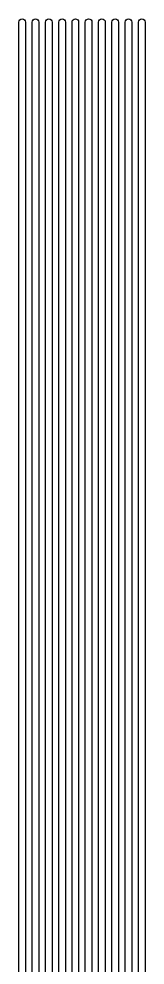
# Model space of a CAD drawing. Header units: inches. Extents: x 0 to 30.5, y 0 to 8.5.
# Drawn here: x 1.406 to 1.774, y 4.25 to 7 of the extents above; entities that cross this region are included whole.
import ezdxf

# ---------------------------------------------------------------- set-up
doc = ezdxf.new("R2010")
doc.units = ezdxf.units.IN
doc.header["$MEASUREMENT"] = 0

msp = doc.modelspace()

# ---------------------------------------------------------------- linework, layer by layer
at = {"color": 1, "linetype": 'Continuous'}
for points in [[(1.4065, 1.0097), (1.4065, 6.9903, -0.414214), (1.4161, 7), (1.4161, 7, -0.414214), (1.4258, 6.9903), (1.4258, 1.0097, 0.414214)], [(1.4065, 1.0097), (1.4065, 6.9903, -0.414214), (1.4161, 7), (1.4161, 7, -0.414214), (1.4258, 6.9903), (1.4258, 1.0097, 0.414214)], [(1.4065, 1.0097), (1.4065, 6.9903, -0.414214), (1.4161, 7), (1.4161, 7, -0.414214), (1.4258, 6.9903), (1.4258, 1.0097, 0.414214)], [(1.4065, 1.0097), (1.4065, 6.9903, -0.414214), (1.4161, 7), (1.4161, 7, -0.414214), (1.4258, 6.9903), (1.4258, 1.0097, 0.414214)], [(1.4065, 1.0097), (1.4065, 6.9903, -0.414214), (1.4161, 7), (1.4161, 7, -0.414214), (1.4258, 6.9903), (1.4258, 1.0097, 0.414214)], [(1.4065, 1.0097), (1.4065, 6.9903, -0.414214), (1.4161, 7), (1.4161, 7, -0.414214), (1.4258, 6.9903), (1.4258, 1.0097, 0.414214)], [(1.4452, 1.0097), (1.4452, 6.9903, -0.414214), (1.4548, 7), (1.4548, 7, -0.414214), (1.4645, 6.9903), (1.4645, 1.0097, 0.414214)], [(1.4452, 1.0097), (1.4452, 6.9903, -0.414214), (1.4548, 7), (1.4548, 7, -0.414214), (1.4645, 6.9903), (1.4645, 1.0097, 0.414214)], [(1.4452, 1.0097), (1.4452, 6.9903, -0.414214), (1.4548, 7), (1.4548, 7, -0.414214), (1.4645, 6.9903), (1.4645, 1.0097, 0.414214)], [(1.4452, 1.0097), (1.4452, 6.9903, -0.414214), (1.4548, 7), (1.4548, 7, -0.414214), (1.4645, 6.9903), (1.4645, 1.0097, 0.414214)], [(1.4452, 1.0097), (1.4452, 6.9903, -0.414214), (1.4548, 7), (1.4548, 7, -0.414214), (1.4645, 6.9903), (1.4645, 1.0097, 0.414214)], [(1.4452, 1.0097), (1.4452, 6.9903, -0.414214), (1.4548, 7), (1.4548, 7, -0.414214), (1.4645, 6.9903), (1.4645, 1.0097, 0.414214)], [(1.4839, 1.0097), (1.4839, 6.9903, -0.414214), (1.4935, 7), (1.4935, 7, -0.414214), (1.5032, 6.9903), (1.5032, 1.0097, 0.414214)], [(1.4839, 1.0097), (1.4839, 6.9903, -0.414214), (1.4935, 7), (1.4935, 7, -0.414214), (1.5032, 6.9903), (1.5032, 1.0097, 0.414214)], [(1.4839, 1.0097), (1.4839, 6.9903, -0.414214), (1.4935, 7), (1.4935, 7, -0.414214), (1.5032, 6.9903), (1.5032, 1.0097, 0.414214)], [(1.4839, 1.0097), (1.4839, 6.9903, -0.414214), (1.4935, 7), (1.4935, 7, -0.414214), (1.5032, 6.9903), (1.5032, 1.0097, 0.414214)], [(1.4839, 1.0097), (1.4839, 6.9903, -0.414214), (1.4935, 7), (1.4935, 7, -0.414214), (1.5032, 6.9903), (1.5032, 1.0097, 0.414214)], [(1.4839, 1.0097), (1.4839, 6.9903, -0.414214), (1.4935, 7), (1.4935, 7, -0.414214), (1.5032, 6.9903), (1.5032, 1.0097, 0.414214)], [(1.5226, 1.0097), (1.5226, 6.9903, -0.414214), (1.5323, 7), (1.5323, 7, -0.414214), (1.5419, 6.9903), (1.5419, 1.0097, 0.414214)], [(1.5226, 1.0097), (1.5226, 6.9903, -0.414214), (1.5323, 7), (1.5323, 7, -0.414214), (1.5419, 6.9903), (1.5419, 1.0097, 0.414214)], [(1.5226, 1.0097), (1.5226, 6.9903, -0.414214), (1.5323, 7), (1.5323, 7, -0.414214), (1.5419, 6.9903), (1.5419, 1.0097, 0.414214)], [(1.5226, 1.0097), (1.5226, 6.9903, -0.414214), (1.5323, 7), (1.5323, 7, -0.414214), (1.5419, 6.9903), (1.5419, 1.0097, 0.414214)], [(1.5226, 1.0097), (1.5226, 6.9903, -0.414214), (1.5323, 7), (1.5323, 7, -0.414214), (1.5419, 6.9903), (1.5419, 1.0097, 0.414214)], [(1.5226, 1.0097), (1.5226, 6.9903, -0.414214), (1.5323, 7), (1.5323, 7, -0.414214), (1.5419, 6.9903), (1.5419, 1.0097, 0.414214)], [(1.5613, 1.0097), (1.5613, 6.9903, -0.414214), (1.571, 7), (1.571, 7, -0.414214), (1.5806, 6.9903), (1.5806, 1.0097, 0.414214)], [(1.5613, 1.0097), (1.5613, 6.9903, -0.414214), (1.571, 7), (1.571, 7, -0.414214), (1.5806, 6.9903), (1.5806, 1.0097, 0.414214)], [(1.5613, 1.0097), (1.5613, 6.9903, -0.414214), (1.571, 7), (1.571, 7, -0.414214), (1.5806, 6.9903), (1.5806, 1.0097, 0.414214)], [(1.5613, 1.0097), (1.5613, 6.9903, -0.414214), (1.571, 7), (1.571, 7, -0.414214), (1.5806, 6.9903), (1.5806, 1.0097, 0.414214)], [(1.5613, 1.0097), (1.5613, 6.9903, -0.414214), (1.571, 7), (1.571, 7, -0.414214), (1.5806, 6.9903), (1.5806, 1.0097, 0.414214)], [(1.5613, 1.0097), (1.5613, 6.9903, -0.414214), (1.571, 7), (1.571, 7, -0.414214), (1.5806, 6.9903), (1.5806, 1.0097, 0.414214)], [(1.6, 1.0097), (1.6, 6.9903, -0.414214), (1.6097, 7), (1.6097, 7, -0.414214), (1.6194, 6.9903), (1.6194, 1.0097, 0.414214)], [(1.6, 1.0097), (1.6, 6.9903, -0.414214), (1.6097, 7), (1.6097, 7, -0.414214), (1.6194, 6.9903), (1.6194, 1.0097, 0.414214)], [(1.6, 1.0097), (1.6, 6.9903, -0.414214), (1.6097, 7), (1.6097, 7, -0.414214), (1.6194, 6.9903), (1.6194, 1.0097, 0.414214)], [(1.6, 1.0097), (1.6, 6.9903, -0.414214), (1.6097, 7), (1.6097, 7, -0.414214), (1.6194, 6.9903), (1.6194, 1.0097, 0.414214)], [(1.6, 1.0097), (1.6, 6.9903, -0.414214), (1.6097, 7), (1.6097, 7, -0.414214), (1.6194, 6.9903), (1.6194, 1.0097, 0.414214)], [(1.6, 1.0097), (1.6, 6.9903, -0.414214), (1.6097, 7), (1.6097, 7, -0.414214), (1.6194, 6.9903), (1.6194, 1.0097, 0.414214)], [(1.6387, 1.0097), (1.6387, 6.9903, -0.414214), (1.6484, 7), (1.6484, 7, -0.414214), (1.6581, 6.9903), (1.6581, 1.0097, 0.414214)], [(1.6387, 1.0097), (1.6387, 6.9903, -0.414214), (1.6484, 7), (1.6484, 7, -0.414214), (1.6581, 6.9903), (1.6581, 1.0097, 0.414214)], [(1.6387, 1.0097), (1.6387, 6.9903, -0.414214), (1.6484, 7), (1.6484, 7, -0.414214), (1.6581, 6.9903), (1.6581, 1.0097, 0.414214)], [(1.6387, 1.0097), (1.6387, 6.9903, -0.414214), (1.6484, 7), (1.6484, 7, -0.414214), (1.6581, 6.9903), (1.6581, 1.0097, 0.414214)], [(1.6387, 1.0097), (1.6387, 6.9903, -0.414214), (1.6484, 7), (1.6484, 7, -0.414214), (1.6581, 6.9903), (1.6581, 1.0097, 0.414214)], [(1.6387, 1.0097), (1.6387, 6.9903, -0.414214), (1.6484, 7), (1.6484, 7, -0.414214), (1.6581, 6.9903), (1.6581, 1.0097, 0.414214)], [(1.6774, 1.0097), (1.6774, 6.9903, -0.414214), (1.6871, 7), (1.6871, 7, -0.414214), (1.6968, 6.9903), (1.6968, 1.0097, 0.414214)], [(1.6774, 1.0097), (1.6774, 6.9903, -0.414214), (1.6871, 7), (1.6871, 7, -0.414214), (1.6968, 6.9903), (1.6968, 1.0097, 0.414214)], [(1.6774, 1.0097), (1.6774, 6.9903, -0.414214), (1.6871, 7), (1.6871, 7, -0.414214), (1.6968, 6.9903), (1.6968, 1.0097, 0.414214)], [(1.6774, 1.0097), (1.6774, 6.9903, -0.414214), (1.6871, 7), (1.6871, 7, -0.414214), (1.6968, 6.9903), (1.6968, 1.0097, 0.414214)], [(1.6774, 1.0097), (1.6774, 6.9903, -0.414214), (1.6871, 7), (1.6871, 7, -0.414214), (1.6968, 6.9903), (1.6968, 1.0097, 0.414214)], [(1.6774, 1.0097), (1.6774, 6.9903, -0.414214), (1.6871, 7), (1.6871, 7, -0.414214), (1.6968, 6.9903), (1.6968, 1.0097, 0.414214)], [(1.7161, 1.0097), (1.7161, 6.9903, -0.414214), (1.7258, 7), (1.7258, 7, -0.414214), (1.7355, 6.9903), (1.7355, 1.0097, 0.414214)], [(1.7161, 1.0097), (1.7161, 6.9903, -0.414214), (1.7258, 7), (1.7258, 7, -0.414214), (1.7355, 6.9903), (1.7355, 1.0097, 0.414214)], [(1.7161, 1.0097), (1.7161, 6.9903, -0.414214), (1.7258, 7), (1.7258, 7, -0.414214), (1.7355, 6.9903), (1.7355, 1.0097, 0.414214)], [(1.7161, 1.0097), (1.7161, 6.9903, -0.414214), (1.7258, 7), (1.7258, 7, -0.414214), (1.7355, 6.9903), (1.7355, 1.0097, 0.414214)], [(1.7161, 1.0097), (1.7161, 6.9903, -0.414214), (1.7258, 7), (1.7258, 7, -0.414214), (1.7355, 6.9903), (1.7355, 1.0097, 0.414214)], [(1.7161, 1.0097), (1.7161, 6.9903, -0.414214), (1.7258, 7), (1.7258, 7, -0.414214), (1.7355, 6.9903), (1.7355, 1.0097, 0.414214)], [(1.7548, 1.0097), (1.7548, 6.9903, -0.414214), (1.7645, 7), (1.7645, 7, -0.414214), (1.7742, 6.9903), (1.7742, 1.0097, 0.414214)], [(1.7548, 1.0097), (1.7548, 6.9903, -0.414214), (1.7645, 7), (1.7645, 7, -0.414214), (1.7742, 6.9903), (1.7742, 1.0097, 0.414214)], [(1.7548, 1.0097), (1.7548, 6.9903, -0.414214), (1.7645, 7), (1.7645, 7, -0.414214), (1.7742, 6.9903), (1.7742, 1.0097, 0.414214)], [(1.7548, 1.0097), (1.7548, 6.9903, -0.414214), (1.7645, 7), (1.7645, 7, -0.414214), (1.7742, 6.9903), (1.7742, 1.0097, 0.414214)], [(1.7548, 1.0097), (1.7548, 6.9903, -0.414214), (1.7645, 7), (1.7645, 7, -0.414214), (1.7742, 6.9903), (1.7742, 1.0097, 0.414214)], [(1.7548, 1.0097), (1.7548, 6.9903, -0.414214), (1.7645, 7), (1.7645, 7, -0.414214), (1.7742, 6.9903), (1.7742, 1.0097, 0.414214)]]:
    msp.add_lwpolyline(points, format="xyb", dxfattribs=at)

doc.saveas('drawing.dxf')
